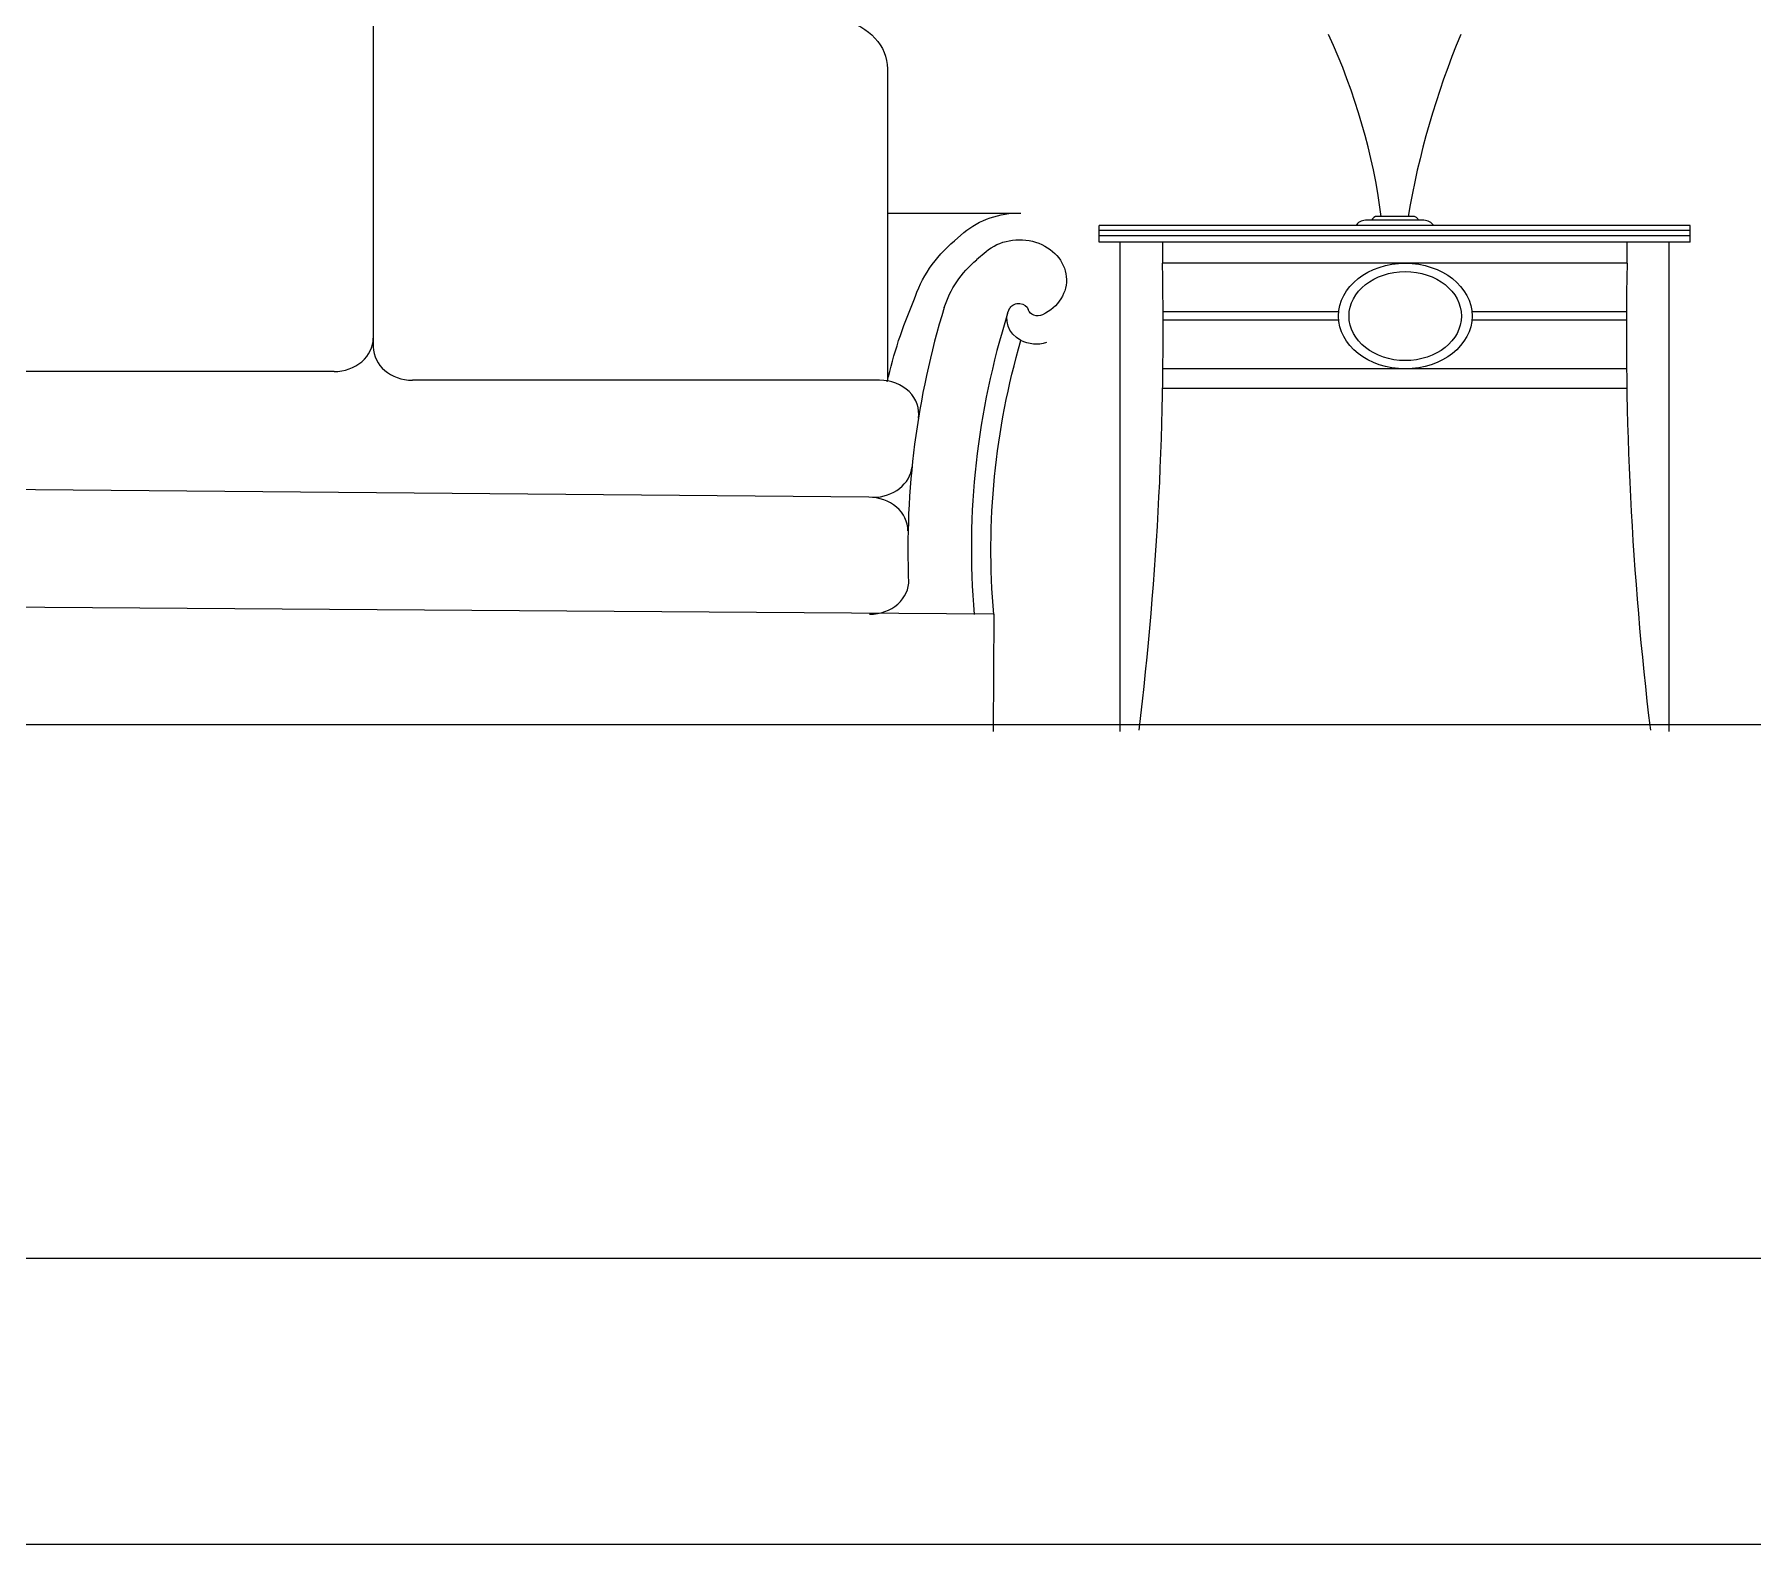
# Model space of a CAD drawing. Header units: inches. Extents: x 6 to 48.5, y 12.5 to 37.3.
# Drawn here: x 7.924 to 9.877, y 12.514 to 14.23 of the extents above; entities that cross this region are included whole.
import ezdxf

# ---------------------------------------------------------------- set-up
doc = ezdxf.new("R2010")
doc.units = ezdxf.units.IN
doc.header["$MEASUREMENT"] = 0
for name, color, linetype in [('02', 2, 'Continuous'), ('1', 1, 'Continuous'), ('kadrbm', 4, 'Continuous')]:
    doc.layers.add(name, color=color, linetype=linetype)

# ---------------------------------------------------------------- blocks, each defined once
blk = doc.blocks.new('kadrbm')
at = {"layer": 'kadrbm', "color": 4}
blk.add_lwpolyline([(0, 0), (0, 24.7972), (21, 24.7972), (21, 0), (0, 0)], close=True, dxfattribs=at)
blk.add_lwpolyline([(20.6631, 0.3257), (20.6631, 24.4603), (0.3369, 24.4603), (0.3369, 0.3257), (20.6631, 0.3257)], dxfattribs=at)

msp = doc.modelspace()

# ---------------------------------------------------------------- linework, layer by layer
at = {"layer": '02'}
for p, q in [((9.8059, 14.0076), (9.1339, 14.0076)), ((9.8059, 14.0013), (9.1339, 14.0013))]:
    msp.add_line(p, q, dxfattribs=at)
at = {"layer": '1'}
for p, q in [((8.3089, 14.2862), (8.3089, 13.8753)), ((8.8933, 14.1911), (8.8933, 13.8373)), ((8.8933, 14.0273), (9.0404, 14.0272)), ((9.4902, 14.0234), (9.4505, 14.0234)), ((8.9695, 13.9958), (8.9803, 14.005)), ((9.1339, 13.994), (9.1339, 14.013)), ((9.8059, 14.013), (9.1339, 14.013)), ((9.503, 14.019), (9.4368, 14.019)), ((9.8059, 13.994), (9.8059, 14.013)), ((9.8059, 13.994), (9.1339, 13.994)), ((9.1579, 13.4383), (9.1579, 13.994)), ((9.2059, 13.994), (9.2059, 13.9703)), ((9.7339, 13.994), (9.7339, 13.9703)), ((9.7819, 13.4383), (9.7819, 13.994)), ((8.9947, 13.9743), (9.0055, 13.9835)), ((9.7339, 13.9703), (9.2059, 13.9703)), ((9.4062, 13.9149), (9.2059, 13.9149)), ((9.7339, 13.9149), (9.5576, 13.9149)), ((9.4062, 13.9054), (9.2059, 13.9054)), ((9.7339, 13.9054), (9.5576, 13.9054)), ((9.7339, 13.8501), (9.2059, 13.8501)), ((8.2643, 13.8472), (7.7334, 13.8472)), ((8.8843, 13.8373), (8.3535, 13.8373)), ((9.7339, 13.8278), (9.2059, 13.8278)), ((8.872, 13.7043), (7.7409, 13.7142)), ((9.0142, 13.5713), (7.6035, 13.5812)), ((9.0142, 13.5713), (9.0135, 13.4383)), ((6.3075, 13.446), (26.6337, 13.446))]:
    msp.add_line(p, q, dxfattribs=at)
at = {"layer": '1', "extrusion": (0, 0, -1)}
for centre, major_axis, start_param, end_param in [((8.8264, 14.1911), (0.0669, 0), -1.323556, 0), ((9.0433, 13.9513), (0.0891, 0), 3.926991, 4.730518), ((9.0956, 13.8883), (-0.1783, 0), 0.263925, 0.785398), ((9.0433, 13.9513), (-0.0535, 0), 0.785398, 4.197376), ((9.0956, 13.8883), (-0.1426, 0), 0.263925, 0.785398), ((9.5757, 13.7223), (0.6954, 0), 3.333673, 3.495823), ((9.0625, 13.9067), (0.0334, 0), 2.121563, 3.60541), ((9.0426, 13.9152), (0.0111, 0), 3.60541, 6.034467), ((9.0642, 13.9198), (-0.0111, 0), 4.197376, 6.034467), ((10.1673, 13.6449), (1.1563, 0), 3.066793, 3.384843), ((9.0625, 13.9067), (-0.0334, 0), 4.360806, 5.263155)]:
    msp.add_ellipse(centre, major_axis=major_axis, ratio=0.852564, start_param=start_param, end_param=end_param, dxfattribs=at)
at = {"layer": '1'}
for centre, major_axis, ratio, start_param, end_param in [((8.3624, 13.9338), (1.0981, 0), 0.791667, 0.103299, 0.348037), ((10.8942, 13.8769), (-1.421, 0), 0.791667, 5.963633, 6.152562), ((9.4505, 14.018), (-0.00691, 0), 0.791667, 4.712375, 6.087685), ((9.4902, 14.018), (0.00691, 0), 0.791667, 0.195443, 1.570783), ((9.4368, 14.0099), (0.0115, 0), 0.791667, 1.570783, 2.796983), ((9.503, 14.0099), (0.0115, 0), 0.791667, 0.344784, 1.570783), ((3.1653, 13.8937), (6.0414, 0), 0.791667, 6.188117, 6.29919), ((15.7746, 13.8937), (6.0414, 0), 0.791667, 3.125588, 3.236661), ((10.1869, 13.6462), (1.2703, 0), 0.852564, 2.88595, 3.178058), ((10.1993, 13.6459), (-1.2106, 0), 0.852564, -0.261697, 0.072414), ((8.2643, 13.8852), (-0.0446, 0), 0.852564, 1.570796, 3.141593), ((8.3535, 13.8753), (-0.0446, 0), 0.852564, 0, 1.570796), ((8.8843, 13.7993), (-0.0446, 0), 0.852564, 3.004591, 4.712389), ((8.8769, 13.7423), (-0.0446, 0), 0.852564, 1.570796, 3.055759), ((8.872, 13.6663), (0.0446, 0), 0.852564, -0.004757, 1.570796), ((8.873, 13.6093), (-0.0446, 0), 0.852564, 1.570796, 3.174306)]:
    msp.add_ellipse(centre, major_axis=major_axis, ratio=ratio, start_param=start_param, end_param=end_param, dxfattribs=at)
for major_axis in [(-0.0759, 0), (0.0639, 0)]:
    msp.add_ellipse((9.4819, 13.9102), major_axis=major_axis, ratio=0.791667, dxfattribs=at)

# ---------------------------------------------------------------- block references
at = {"layer": 'kadrbm'}
msp.add_blockref('kadrbm', (5.9706, 12.5141), dxfattribs=at)

doc.saveas('drawing.dxf')
